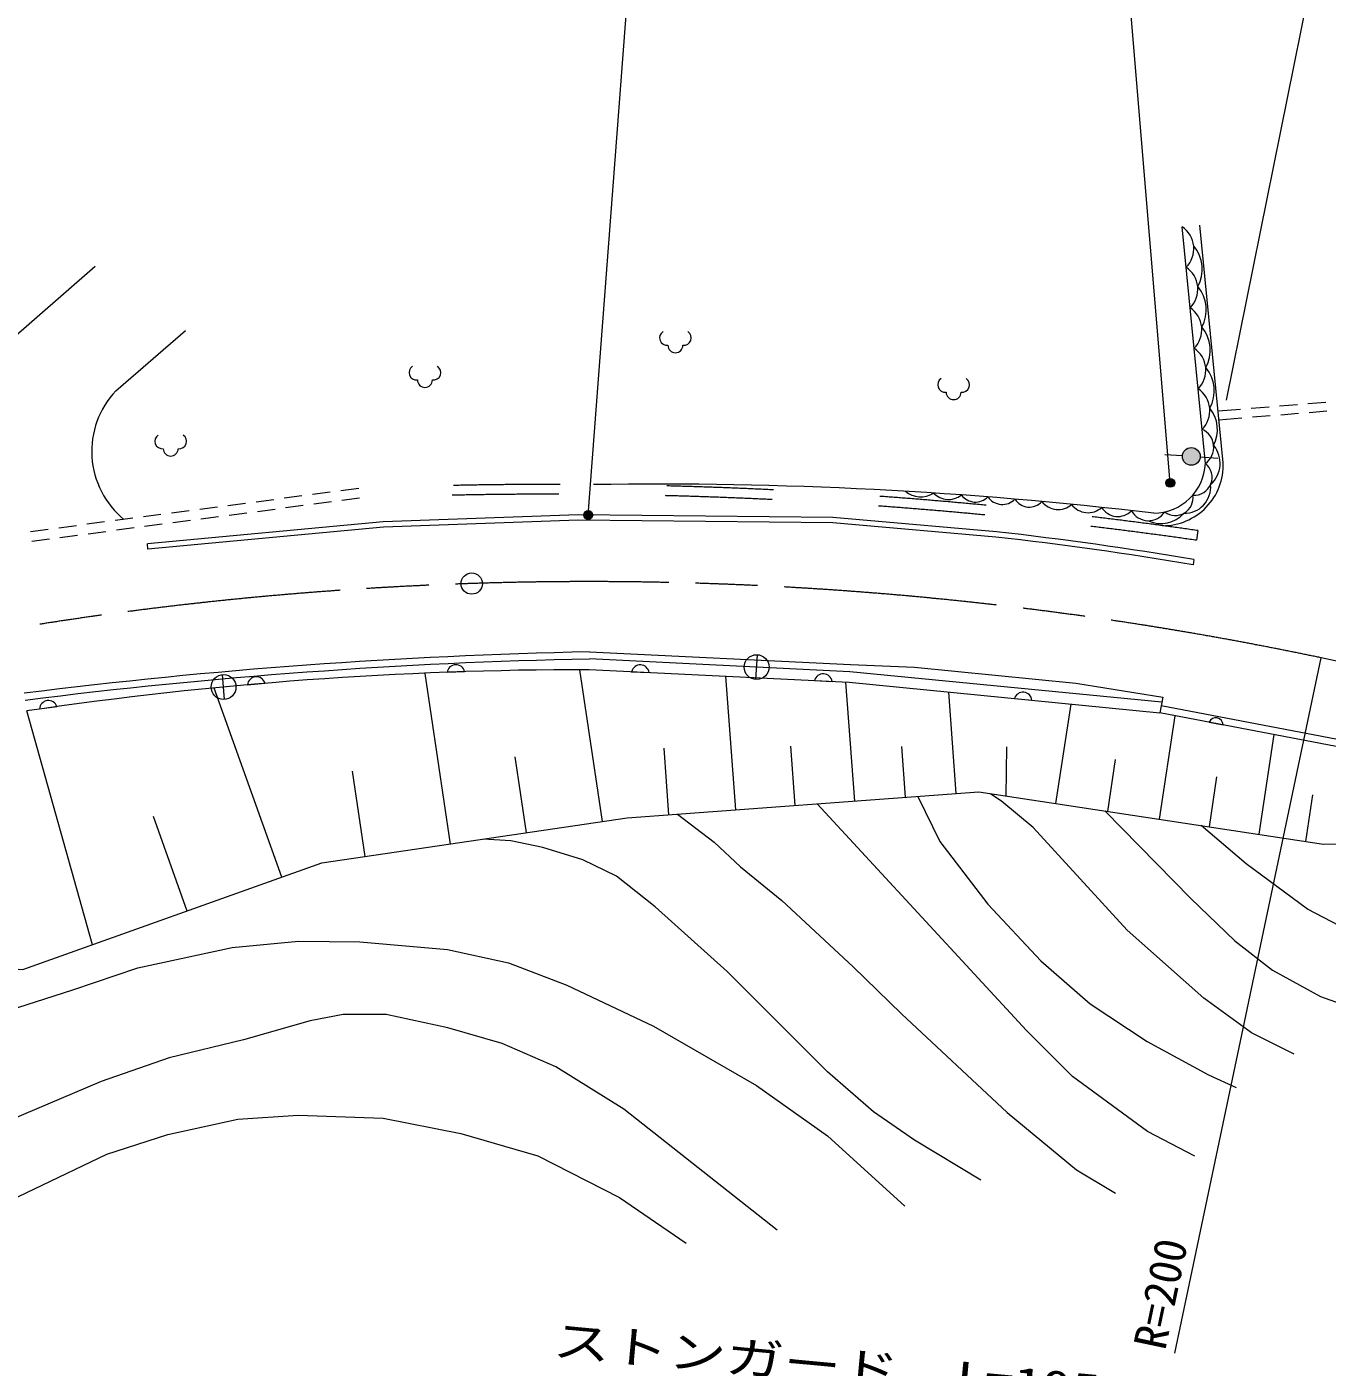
# Model space of a CAD drawing. Units: millimetres at full size, sheet at 1:1000; details may follow other scales. Extents: x 40000 to 680000, y 20000 to 380000.
# Drawn here: x 241671 to 314818, y 266341 to 341783 of the extents above; entities that cross this region are included whole.
import ezdxf
from ezdxf.enums import TextEntityAlignment as Align

# ---------------------------------------------------------------- set-up
doc = ezdxf.new("R2010")
doc.units = ezdxf.units.MM
doc.header["$LTSCALE"] = 1000
for name, pattern in [('CHAIN', [18.5, 12, -1.5, 3.5, -1.5]), ('DASHED', [7.5, 6, -1.5]), ('DASHED_SPACED', [12, 6, -6])]:
    doc.linetypes.add(name, pattern=pattern)
for name, color, linetype, lineweight in [('M-BGD', 7, 'Continuous', 13), ('M-BMK', 2, 'CHAIN', 13), ('M-BMK-SRVR', 3, 'Continuous', 13), ('M-STR-HTXT', 7, 'Continuous', 13)]:
    doc.layers.add(name, color=color, linetype=linetype, lineweight=lineweight)
doc.styles.add('ＭＳ ゴシック', font='')
doc.styles.get('ＭＳ ゴシック').set_extended_font_data('MS Gothic')

msp = doc.modelspace()

# ---------------------------------------------------------------- hatches: boundary and pattern name
at = {"layer": 'M-BGD'}
msp.add_hatch(color=256, dxfattribs=at).paths.add_polyline_path([(306675, 317633, -1), (307673, 317571, -0.41421), (307143, 317103, -0.41421)])
msp.add_hatch(color=256, dxfattribs=at).paths.add_polyline_path([(306675, 317633, -1), (307673, 317571, -0.41421), (307143, 317103, -0.41421)])
at = {"layer": 'M-STR-HTXT'}
for points in [[(306210, 316234, -1), (305771, 315995, -1)], [(306210, 316234, -1), (305771, 315995, -1)], [(273471, 314422, -1), (273031, 314182, -1)], [(273471, 314422, -1), (273031, 314182, -1)]]:
    msp.add_hatch(color=256, dxfattribs=at).paths.add_polyline_path(points)

# ---------------------------------------------------------------- linework, layer by layer
at = {"layer": 'M-BGD'}
for p, q in [((307969, 317210), (306656, 330524)), ((307969, 317210), (306656, 330524)), ((308971, 317242), (307651, 330623)), ((308971, 317242), (307651, 330623)), ((240470, 323895), (245510, 328318)), ((240470, 323895), (245510, 328318)), ((246676, 321297), (250593, 324684)), ((246676, 321297), (250593, 324684)), ((313738, 320577), (314734, 320658)), ((313738, 320577), (314734, 320658)), ((308682, 320167), (309950, 320270)), ((308682, 320167), (309950, 320270)), ((310548, 320318), (311545, 320399)), ((310548, 320318), (311545, 320399)), ((310616, 319822), (311613, 319903)), ((310616, 319822), (311613, 319903)), ((312143, 320448), (313140, 320529)), ((312143, 320448), (313140, 320529)), ((312211, 319952), (313208, 320033)), ((312211, 319952), (313208, 320033)), ((313806, 320081), (314803, 320162)), ((313806, 320081), (314803, 320162)), ((308731, 319669), (310018, 319774)), ((308731, 319669), (310018, 319774)), ((306675, 317633), (305677, 317694)), ((306675, 317633), (305677, 317694)), ((307673, 317571), (308671, 317510)), ((307673, 317571), (308671, 317510)), ((257148, 315377), (256156, 315247)), ((257148, 315377), (256156, 315247)), ((258734, 315587), (257742, 315456)), ((258734, 315587), (257742, 315456)), ((260341, 315799), (259329, 315665)), ((260341, 315799), (259329, 315665)), ((252389, 314749), (251398, 314618)), ((252389, 314749), (251398, 314618)), ((253975, 314959), (252984, 314828)), ((253975, 314959), (252984, 314828)), ((255561, 315168), (254570, 315037)), ((255561, 315168), (254570, 315037)), ((255632, 314623), (254640, 314492)), ((255632, 314623), (254640, 314492)), ((257218, 314832), (256227, 314701)), ((257218, 314832), (256227, 314701)), ((258804, 315041), (257813, 314910)), ((258804, 315041), (257813, 314910)), ((260389, 315251), (259399, 315120)), ((260389, 315251), (259399, 315120)), ((246044, 313912), (245053, 313781)), ((246044, 313912), (245053, 313781)), ((247630, 314121), (246639, 313990)), ((247630, 314121), (246639, 313990)), ((249216, 314330), (248225, 314200)), ((249216, 314330), (248225, 314200)), ((250803, 314540), (249811, 314409)), ((250803, 314540), (249811, 314409)), ((250873, 313994), (249882, 313864)), ((250873, 313994), (249882, 313864)), ((252459, 314204), (251468, 314073)), ((252459, 314204), (251468, 314073)), ((254045, 314413), (253054, 314282)), ((254045, 314413), (253054, 314282)), ((242871, 313493), (241880, 313362)), ((242871, 313493), (241880, 313362)), ((244458, 313702), (243466, 313571)), ((244458, 313702), (243466, 313571)), ((244528, 313157), (243537, 313026)), ((244528, 313157), (243537, 313026)), ((246114, 313366), (245123, 313235)), ((246114, 313366), (245123, 313235)), ((247701, 313576), (246709, 313445)), ((247701, 313576), (246709, 313445)), ((249287, 313785), (248295, 313654)), ((249287, 313785), (248295, 313654)), ((242942, 312947), (241950, 312817)), ((242942, 312947), (241950, 312817)), ((248478, 312386), (248450, 312685)), ((248478, 312386), (248450, 312685)), ((307324, 311797), (307274, 311501)), ((307324, 311797), (307274, 311501)), ((282675, 305044), (282766, 306441)), ((282675, 305044), (282766, 306441)), ((274046, 297051), (272783, 305596)), ((291602, 305733), (300682, 304841)), ((291602, 305733), (300682, 304841)), ((252789, 303925), (252686, 305321)), ((252789, 303925), (252686, 305321)), ((254082, 304746), (255068, 304834)), ((254082, 304746), (255068, 304834)), ((265501, 295788), (264082, 305390)), ((265309, 305453), (266299, 305489)), ((265309, 305453), (266299, 305489)), ((275687, 305485), (276677, 305436)), ((275687, 305485), (276677, 305436)), ((281552, 297709), (280995, 305226)), ((285977, 304983), (286967, 304935)), ((285977, 304983), (286967, 304935)), ((288244, 298205), (287748, 304897)), ((300682, 304841), (305568, 304060)), ((300682, 304841), (305568, 304060)), ((256013, 293914), (252213, 304558)), ((293954, 298628), (293531, 304338)), ((305568, 304060), (305399, 303172)), ((305568, 304060), (305399, 303172)), ((245369, 290115), (241671, 303281)), ((242384, 303390), (243366, 303521)), ((242384, 303390), (243366, 303521)), ((297223, 303975), (298209, 303878)), ((297223, 303975), (298209, 303878)), ((299563, 298063), (300410, 303662)), ((305387, 297182), (306268, 303006)), ((308183, 302641), (308962, 302492)), ((308183, 302641), (308962, 302492)), ((310995, 296334), (311844, 301942)), ((277793, 297431), (277515, 301189)), ((284898, 297957), (284650, 301303)), ((291099, 298416), (290887, 301271)), ((296764, 298487), (296798, 301258)), ((269773, 296420), (269142, 300692)), ((302475, 297623), (302916, 300535)), ((260700, 295079), (259990, 299880)), ((308191, 296758), (308615, 299562)), ((313618, 295937), (314015, 298560)), ((250691, 292015), (248791, 297336))]:
    msp.add_line(p, q, dxfattribs=at)
at = {"layer": 'M-BGD', "linetype": 'DASHED'}
msp.add_line((307550, 313426), (307472, 312882), dxfattribs=at)
msp.add_line((307550, 313426), (307472, 312882), dxfattribs=at)
at = {"layer": 'M-BGD'}
for points in [[(296208, 313364), (287018, 314170), (272685, 314307), (261717, 313912), (248450, 312685)], [(296208, 313364), (287018, 314170), (272685, 314307), (261717, 313912), (248450, 312685)], [(296178, 313066), (287004, 313870), (272689, 314007), (261736, 313613), (248478, 312386)], [(296178, 313066), (287004, 313870), (272689, 314007), (261736, 313613), (248478, 312386)], [(273326, 306601), (287998, 305886), (291602, 305733)], [(273326, 306601), (287998, 305886), (291602, 305733)], [(273306, 305601), (287925, 304888), (305399, 303172)], [(273306, 305601), (287925, 304888), (305399, 303172)], [(305512, 303764), (287969, 305487), (273320, 306201)], [(305512, 303764), (287969, 305487), (273320, 306201)], [(375122, 289163), (330530, 298782), (305474, 303565)], [(375122, 289163), (330530, 298782), (305474, 303565)], [(374776, 288828), (330450, 298390), (305399, 303172)], [(374776, 288828), (330450, 298390), (305399, 303172)], [(203638, 283041), (222436, 290070), (241452, 288716), (258269, 294720), (275434, 297256), (295215, 298721), (314620, 295785), (334642, 296036), (338005, 294545), (353864, 291519), (370593, 286495), (415433, 277351), (432109, 272535)], [(203638, 283041), (222436, 290070), (241452, 288716), (258269, 294720), (275434, 297256), (295215, 298721), (314620, 295785), (334642, 296036), (338005, 294545), (353864, 291519), (370593, 286495), (415433, 277351), (432109, 272535)], [(307374, 278223), (304706, 279607), (300484, 282696), (297906, 285284), (286121, 298048)], [(307374, 278223), (304706, 279607), (300484, 282696), (297906, 285284), (286121, 298048)], [(291795, 298468), (293034, 295922), (295732, 292393), (298701, 289221), (301485, 286797), (304688, 284676), (308135, 282787), (309694, 282080)], [(291795, 298468), (293034, 295922), (295732, 292393), (298701, 289221), (301485, 286797), (304688, 284676), (308135, 282787), (309694, 282080)], [(312969, 283957), (310560, 285151), (307879, 287111), (303573, 290944), (298272, 296713), (296517, 298175), (295876, 298621)], [(312969, 283957), (310560, 285151), (307879, 287111), (303573, 290944), (298272, 296713), (296517, 298175), (295876, 298621)], [(278268, 297466), (280334, 295893), (281822, 294502), (284142, 292607), (288159, 288875), (290870, 286228), (296817, 280668), (300709, 277456), (302919, 276131)], [(278268, 297466), (280334, 295893), (281822, 294502), (284142, 292607), (288159, 288875), (290870, 286228), (296817, 280668), (300709, 277456), (302919, 276131)], [(302306, 297648), (307149, 292725), (309614, 290345), (311738, 288689), (314444, 287208), (317239, 286211)], [(302306, 297648), (307149, 292725), (309614, 290345), (311738, 288689), (314444, 287208), (317239, 286211)], [(321855, 288356), (319575, 289057), (313719, 292122), (310257, 294670), (307726, 296828)], [(321855, 288356), (319575, 289057), (313719, 292122), (310257, 294670), (307726, 296828)], [(295335, 276874), (291600, 279128), (289304, 280705), (286704, 282971), (281070, 288605), (277023, 292258), (274845, 293979), (272948, 294893), (270703, 295597), (268893, 295959), (267333, 296059)], [(295335, 276874), (291600, 279128), (289304, 280705), (286704, 282971), (281070, 288605), (277023, 292258), (274845, 293979), (272948, 294893), (270703, 295597), (268893, 295959), (267333, 296059)], [(202419, 275276), (205090, 277040), (206907, 277700), (210017, 278319), (221680, 280784), (231289, 283424), (244262, 287584), (247909, 288823), (253222, 289960), (256947, 290326), (260396, 290273), (265339, 289851), (268761, 289103), (272056, 287852), (276913, 285537), (282717, 282190), (286710, 279369), (291051, 275411)], [(202419, 275276), (205090, 277040), (206907, 277700), (210017, 278319), (221680, 280784), (231289, 283424), (244262, 287584), (247909, 288823), (253222, 289960), (256947, 290326), (260396, 290273), (265339, 289851), (268761, 289103), (272056, 287852), (276913, 285537), (282717, 282190), (286710, 279369), (291051, 275411)], [(283886, 274057), (275245, 280871), (271428, 283248), (268406, 284564), (265361, 285433), (261882, 286194), (259475, 286194), (257615, 285844), (253863, 284772), (249674, 283759), (245845, 282413), (239969, 279918), (235483, 278119), (232062, 277071), (226990, 275957), (222333, 275393), (217593, 274912), (212027, 273791), (208860, 272962), (205911, 272036), (203664, 270940), (201670, 269518)], [(283886, 274057), (275245, 280871), (271428, 283248), (268406, 284564), (265361, 285433), (261882, 286194), (259475, 286194), (257615, 285844), (253863, 284772), (249674, 283759), (245845, 282413), (239969, 279918), (235483, 278119), (232062, 277071), (226990, 275957), (222333, 275393), (217593, 274912), (212027, 273791), (208860, 272962), (205911, 272036), (203664, 270940), (201670, 269518)], [(199199, 256097), (199650, 257540), (201147, 260453), (202763, 262532), (204600, 264289), (206615, 265636), (208899, 266713), (211732, 267606), (225557, 270438), (230553, 271609), (233870, 272762), (238007, 274433), (246173, 278325), (249600, 279443), (253543, 280306), (256940, 280523), (261717, 280351), (266077, 279496), (270409, 278246), (275007, 275884), (278760, 273320)], [(199199, 256097), (199650, 257540), (201147, 260453), (202763, 262532), (204600, 264289), (206615, 265636), (208899, 266713), (211732, 267606), (225557, 270438), (230553, 271609), (233870, 272762), (238007, 274433), (246173, 278325), (249600, 279443), (253543, 280306), (256940, 280523), (261717, 280351), (266077, 279496), (270409, 278246), (275007, 275884), (278760, 273320)]]:
    msp.add_lwpolyline(points, dxfattribs=at)
for centre, radius in [((307174, 317602), 500), ((307174, 317602), 500), ((282720, 305743), 700), ((282720, 305743), 700), ((252737, 304623), 700), ((252737, 304623), 700)]:
    msp.add_circle(centre, radius, dxfattribs=at)
for centre, radius, start, end in [((305843, 329294), 1475, 314.69091, 56.57536), ((305843, 329294), 1475, 314.69091, 56.57536), ((305805, 328139), 1989, 330.4761, 40.79017), ((305805, 328139), 1989, 330.4761, 40.79017), ((306068, 327015), 1475, 314.69091, 56.57536), ((306068, 327015), 1475, 314.69091, 56.57536), ((306030, 325860), 1989, 330.4761, 40.79017), ((306030, 325860), 1989, 330.4761, 40.79017), ((306293, 324736), 1475, 314.69091, 56.57536), ((306293, 324736), 1475, 314.69091, 56.57536), ((277684, 324273), 420, 122.72029, 277.24592), ((277684, 324273), 420, 122.72029, 277.24592), ((278630, 324273), 420, 262.75408, 57.27971), ((278630, 324273), 420, 262.75408, 57.27971), ((306255, 323581), 1989, 330.4761, 40.79017), ((306255, 323581), 1989, 330.4761, 40.79017), ((278157, 323856), 420, 180, 0), ((278157, 323856), 420, 180, 0), ((306518, 322456), 1475, 314.69091, 56.57536), ((306518, 322456), 1475, 314.69091, 56.57536), ((263591, 322321), 420, 122.72029, 277.24592), ((263591, 322321), 420, 122.72029, 277.24592), ((264537, 322321), 420, 262.75408, 57.27971), ((264537, 322321), 420, 262.75408, 57.27971), ((306480, 321302), 1989, 330.4761, 40.79017), ((306480, 321302), 1989, 330.4761, 40.79017), ((264064, 321905), 420, 180, 0), ((264064, 321905), 420, 180, 0), ((293332, 321635), 420, 122.72029, 277.24592), ((293332, 321635), 420, 122.72029, 277.24592), ((294278, 321635), 420, 262.75408, 57.27971), ((294278, 321635), 420, 262.75408, 57.27971), ((306743, 320177), 1475, 314.69091, 56.57536), ((306743, 320177), 1475, 314.69091, 56.57536), ((250285, 317890), 4963, 136.64608, 230.59279), ((250285, 317890), 4963, 136.64608, 230.59279), ((293805, 321218), 420, 180, 0), ((293805, 321218), 420, 180, 0), ((306742, 319106), 1906, 332.45192, 39.62334), ((306742, 319106), 1906, 332.45192, 39.62334), ((307328, 318116), 1109, 305.29269, 65.97358), ((307328, 318116), 1109, 305.29269, 65.97358), ((249292, 318455), 420, 122.72029, 277.24592), ((249292, 318455), 420, 122.72029, 277.24592), ((250238, 318455), 420, 262.75408, 57.27971), ((250238, 318455), 420, 262.75408, 57.27971), ((249765, 318039), 420, 180, 0), ((249765, 318039), 420, 180, 0), ((307190, 317209), 1605, 311.80397, 39.27459), ((307190, 317209), 1605, 311.80397, 39.27459), ((305031, 317343), 2941, 270.67296, 357.41191), ((305031, 317343), 2941, 270.67296, 357.41191), ((305568, 317110), 3405, 269.61717, 2.22095), ((305568, 317110), 3405, 269.61717, 2.22095), ((307342, 316424), 1005, 265.19468, 51.43527), ((307342, 316424), 1005, 265.19468, 51.43527), ((277314, 80650), 235394, 83.22939, 90.91623), ((277314, 80650), 235394, 83.22939, 90.91623), ((291953, 316670), 1340, 230.19564, 302.70598), ((291953, 316670), 1340, 230.19564, 302.70598), ((293519, 316332), 1155, 223.16026, 308.97299), ((293519, 316332), 1155, 223.16026, 308.97299), ((295038, 316020), 986, 216.45341, 314.9338), ((295038, 316020), 986, 216.45341, 314.9338), ((306280, 315269), 990, 233.166, 8.93919), ((306280, 315269), 990, 233.166, 8.93919), ((306789, 315875), 1477, 268.56504, 5.34583), ((306789, 315875), 1477, 268.56504, 5.34583), ((296547, 315890), 991, 214.89459, 315.75727), ((296547, 315890), 991, 214.89459, 315.75727), ((298062, 315693), 944, 211.57108, 318.33974), ((298062, 315693), 944, 211.57108, 318.33974), ((298528, 315087), 0.00264, 43.21283, 126.44614), ((298528, 315087), 0.00264, 43.21283, 126.44614), ((299678, 315753), 1141, 217.07882, 312.05343), ((299678, 315753), 1141, 217.07882, 312.05343), ((301366, 315575), 1141, 215.92521, 312.38326), ((301366, 315575), 1141, 215.92521, 312.38326), ((303040, 315274), 1054, 210.92034, 316.56499), ((303040, 315274), 1054, 210.92034, 316.56499), ((304768, 315085), 1102, 209.09768, 326.50008), ((304768, 315085), 1102, 209.09768, 326.50008), ((305486, 315499), 1678, 244.67489, 319.00489), ((305486, 315499), 1678, 244.67489, 319.00489), ((273281, 110556), 204100, 80.39852, 83.55043), ((273281, 110556), 204100, 80.39852, 83.55043), ((273281, 110556), 203800, 80.39852, 83.54937), ((273281, 110556), 203800, 80.39852, 83.54937), ((279623, 2523), 304143, 91.18637, 97.19609), ((279623, 2523), 304143, 91.18637, 97.19609), ((279623, 2523), 303743, 91.18899, 97.19494), ((279623, 2523), 303743, 91.18899, 97.19494), ((273306, 88714), 216886, 90, 98.38703), ((273306, 88714), 216886, 90, 98.38703), ((265807, 305373), 505, 13.27017, 170.92836), ((265807, 305373), 505, 13.27017, 170.92836), ((276177, 305363), 505, 8.38241, 166.0406), ((276177, 305363), 505, 8.38241, 166.0406), ((254584, 304693), 505, 16.27729, 173.93548), ((254584, 304693), 505, 16.27729, 173.93548), ((286467, 304862), 505, 8.38241, 166.0406), ((286467, 304862), 505, 8.38241, 166.0406), ((297707, 303829), 505, 5.56093, 163.21912), ((297707, 303829), 505, 5.56093, 163.21912), ((242888, 303358), 505, 18.7697, 176.42789), ((242888, 303358), 505, 18.7697, 176.42789), ((308558, 302489), 404, 0.36325, 158.02144), ((308558, 302489), 404, 0.36325, 158.02144)]:
    msp.add_arc(centre, radius, start, end, dxfattribs=at)
at = {"layer": 'M-BGD', "linetype": 'DASHED_SPACED'}
for radius, end in [(256514, 92.40928), (256514, 92.40928), (255964, 92.40379), (255964, 92.40379)]:
    msp.add_arc((271124, 59512), radius, 81.83623, end, dxfattribs=at)
at = {"layer": 'M-BMK'}
msp.add_line((559358, 252903), (314480, 306267), dxfattribs=at)
msp.add_line((559358, 252903), (314480, 306267), dxfattribs=at)
msp.add_arc((273281, 110556), 200000, 78.11242, 117.87343, dxfattribs=at)
msp.add_arc((273281, 110556), 200000, 78.11242, 117.87343, dxfattribs=at)
at = {"layer": 'M-BMK-SRVR'}
msp.add_circle((266699, 310448), 600, dxfattribs=at)
msp.add_circle((266699, 310448), 600, dxfattribs=at)
at = {"layer": 'M-STR-HTXT'}
for p, q in [((309146, 320761), (315685, 353084)), ((309146, 320761), (315685, 353084)), ((273251, 314302), (275611, 345522)), ((273251, 314302), (275611, 345522)), ((305991, 316114), (303779, 342653)), ((305991, 316114), (303779, 342653)), ((306240, 267125), (314480, 306267)), ((306240, 267125), (314480, 306267))]:
    msp.add_line(p, q, dxfattribs=at)
for centre in [(305991, 316114), (305991, 316114), (273251, 314302), (273251, 314302)]:
    msp.add_circle(centre, 250, dxfattribs=at)
msp.add_arc((273281, 110572), 244984, 80.08941, 117.97654, dxfattribs=at)
msp.add_arc((273281, 110572), 244984, 80.08941, 117.97654, dxfattribs=at)

# ---------------------------------------------------------------- texts
at = {"layer": 'M-STR-HTXT', "style": 'ＭＳ ゴシック'}
msp.add_text('R=200', height=1833, rotation=78.112, dxfattribs=at).set_placement((306240, 267125), align=Align.BOTTOM_LEFT)
msp.add_text('R=200', height=1833, rotation=78.112, dxfattribs=at).set_placement((306240, 267125), align=Align.BOTTOM_LEFT)
at = {"layer": 'M-STR-HTXT', "style": 'ＭＳ ゴシック', "width": 1.3}
msp.add_text('ストンガード\u3000L=195.0', height=1833, rotation=354.671, dxfattribs=at).set_placement((288133, 264844), align=Align.BOTTOM_CENTER)
msp.add_text('ストンガード\u3000L=195.0', height=1833, rotation=354.671, dxfattribs=at).set_placement((288133, 264844), align=Align.BOTTOM_CENTER)

doc.saveas('drawing.dxf')
